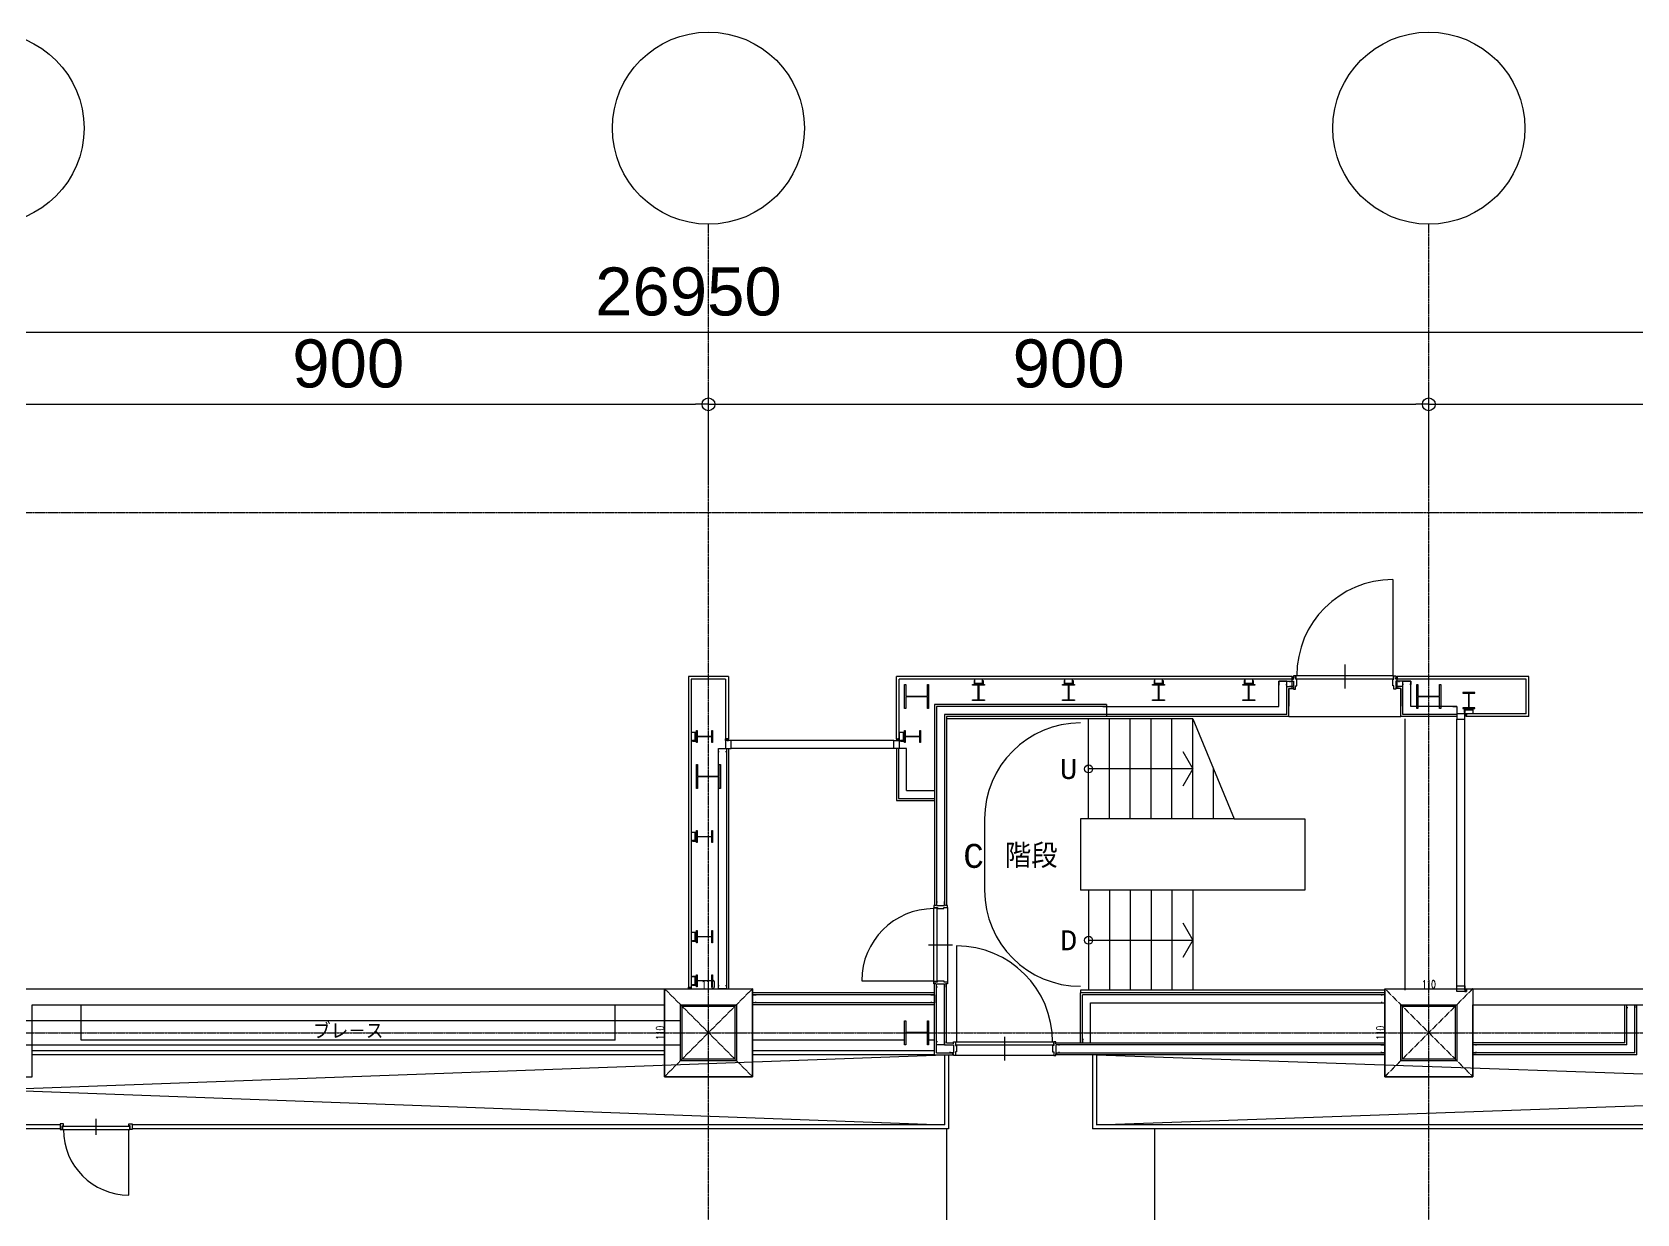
# Model space of a CAD drawing. Header units: millimetres. Extents: x -21841 to 195597, y -1659 to 112111.
# Drawn here: x 12715 to 14720, y 18524 to 20000 of the extents above; entities that cross this region are included whole.
import ezdxf
from ezdxf.enums import TextEntityAlignment as Align

# ---------------------------------------------------------------- set-up
doc = ezdxf.new("R2010")
doc.units = ezdxf.units.MM
doc.linetypes.add('X-N-FAB-L10$0$COL-CEN-LIN', pattern=[3.25, 2.5, -0.25, 0.25, -0.25])
doc.linetypes.add('X-N-FAB-L10$0$HIDDEN', pattern=[0.375, 0.25, -0.125])
for name, color, linetype in [('0-FMCS', 6, 'Continuous'), ('0-XREF', 7, 'Continuous'), ('X-N-FAB-L10$0$0-MC', 8, 'Continuous'), ('X-N-FAB-L10$0$0-NC', 8, 'Continuous'), ('X-N-FAB-L10$0$0-ND', 8, 'Continuous'), ('X-N-FAB-L10$0$08', 8, 'Continuous'), ('X-N-FAB-L10$0$CCL', 8, 'X-N-FAB-L10$0$COL-CEN-LIN'), ('X-N-FAB-L10$0$COL', 8, 'Continuous'), ('X-N-FAB-L10$0$COL-S', 8, 'Continuous'), ('X-N-FAB-L10$0$DIM', 8, 'Continuous')]:
    doc.layers.add(name, color=color, linetype=linetype)
doc.styles.add('X-N-FAB-L10$0$ATS', font='monotxt.shx', dxfattribs={"bigfont": 'BIGFONT.shx'})
doc.styles.add('X-N-FAB-L10$0$CHINA', font='simplex.shx', dxfattribs={"width": 0.75, "bigfont": 'chineset.shx'})
doc.styles.add('X-N-FAB-L10$0$COL-NUM', font='romanc')
doc.styles.add('X-N-FAB-L10$0$DIM', font='simplex.shx', dxfattribs={"width": 0.67, "bigfont": 'chineset.shx'})
doc.styles.add('X-N-FAB-L10$0$DimStyUse', font='romans.shx', dxfattribs={"width": 0.7})
doc.styles.add('X-N-FAB-L10$0$Gen-Text', font='arial.ttf', dxfattribs={"height": 2.5})
doc.dimstyles.new('X-N-FAB-L10$0$cirl', dxfattribs={"dimtxt": 200, "dimasz": 50, "dimexe": 50, "dimexo": 0, "dimgap": 20, "dimtad": 1, "dimdsep": 46, "dimtxsty": 'X-N-FAB-L10$0$DimStyUse', "dimblk": 'X-N-FAB-L10$0$_Origin', "dimcen": 10, "dimdle": 50, "dimclrt": 2, "dimazin": 0, "dimtfac": 1, "dimtix": 1, "dimtmove": 2, "dimatfit": 3, "dimfxl": 10, "dimtolj": 1, "dimarcsym": 0})
doc.dimstyles.new('X-N-FAB-L10$0$JJP_005_defpoint', dxfattribs={"dimtxt": 20, "dimasz": 0.5, "dimexe": 0.5, "dimexo": 0.5, "dimgap": 0.5, "dimtad": 1, "dimdsep": 46, "dimtxsty": 'X-N-FAB-L10$0$DIM', "dimblk": 'X-N-FAB-L10$0$_None', "dimcen": 10, "dimclrd": 256, "dimclre": 256, "dimclrt": 256, "dimadec": 0, "dimazin": 0, "dimtfac": 1, "dimtix": 1, "dimtmove": 2, "dimatfit": 3, "dimldrblk": 'X-N-FAB-L10$0$_None', "dimfxl": 0.5, "dimtolj": 1, "dimtzin": 0, "dimarcsym": 0})

# ---------------------------------------------------------------- blocks, each defined once
blk = doc.blocks.new('X-N-FAB-L10$0$_Origin')
at = {"color": 0, "linetype": 'ByBlock', "lineweight": -2}
blk.add_line((0, 0), (-1, 0), dxfattribs=at)
blk.add_circle((0, 0), 0.5, dxfattribs=at)
blk = doc.blocks.new('*D738')
at = {"layer": 'DEFPOINTS', "color": 0, "transparency": 16777216}
for p in [(27010, 19625), (60, 19535), (27010, 19535)]:
    blk.add_point(p, dxfattribs=at)
at = {"layer": 'X-N-FAB-L10$0$DIM', "color": 0, "lineweight": -2, "transparency": 16777216}
for p, q in [((60, 19535), (60, 19645)), ((27010, 19535), (27010, 19645)), ((76, 19625), (26994, 19625))]:
    blk.add_line(p, q, dxfattribs=at)
at = {"layer": 'X-N-FAB-L10$0$DIM', "color": 0, "lineweight": -2, "transparency": 16777216, "xscale": 16, "yscale": 16, "zscale": 16, "rotation": 180}
blk.add_blockref('X-N-FAB-L10$0$_Origin', (60, 19625), dxfattribs=at)
at = {"layer": 'X-N-FAB-L10$0$DIM', "color": 0, "lineweight": -2, "transparency": 16777216, "xscale": 16, "yscale": 16, "zscale": 16}
blk.add_blockref('X-N-FAB-L10$0$_Origin', (27010, 19625), dxfattribs=at)
at = {"layer": 'X-N-FAB-L10$0$DIM', "color": 2, "transparency": 16777216, "insert": (13535, 19675.6), "char_height": 2.5, "attachment_point": 5, "style": 'X-N-FAB-L10$0$Gen-Text'}
blk.add_mtext('\\A1;{\\H24x;26950}', dxfattribs=at)
blk = doc.blocks.new('*D1161')
at = {"layer": 'DEFPOINTS', "lineweight": -2, "transparency": 16777216}
blk.add_line((13505, 18805), (13615, 18805), dxfattribs=at)
at = {"layer": 'DEFPOINTS', "color": 0, "transparency": 16777216}
for p in [(13505, 18805), (13615, 18805), (13615, 18805)]:
    blk.add_point(p, dxfattribs=at)
at = {"layer": 'DEFPOINTS', "transparency": 16777216, "insert": (13560, 18810.5), "char_height": 10, "attachment_point": 5, "style": 'X-N-FAB-L10$0$DIM'}
blk.add_mtext('\\A1;110', dxfattribs=at)
blk = doc.blocks.new('X-N-FAB-L10$0$_None')
blk = doc.blocks.new('*D1162')
at = {"layer": 'DEFPOINTS', "lineweight": -2, "transparency": 16777216}
blk.add_line((13505, 18805), (13505, 18695), dxfattribs=at)
at = {"layer": 'DEFPOINTS', "color": 0, "transparency": 16777216}
for p in [(13505, 18805), (13505, 18695), (13505, 18695)]:
    blk.add_point(p, dxfattribs=at)
at = {"layer": 'DEFPOINTS', "transparency": 16777216, "insert": (13499.5, 18750), "char_height": 10, "attachment_point": 5, "rotation": 90, "style": 'X-N-FAB-L10$0$DIM'}
blk.add_mtext('\\A1;110', dxfattribs=at)
blk = doc.blocks.new('*D1163')
at = {"layer": 'DEFPOINTS', "lineweight": -2, "transparency": 16777216}
blk.add_line((14405, 18805), (14515, 18805), dxfattribs=at)
at = {"layer": 'DEFPOINTS', "color": 0, "transparency": 16777216}
for p in [(14405, 18805), (14515, 18805), (14515, 18805)]:
    blk.add_point(p, dxfattribs=at)
at = {"layer": 'DEFPOINTS', "transparency": 16777216, "insert": (14460, 18810.5), "char_height": 10, "attachment_point": 5, "style": 'X-N-FAB-L10$0$DIM'}
blk.add_mtext('\\A1;110', dxfattribs=at)
blk = doc.blocks.new('*D1164')
at = {"layer": 'DEFPOINTS', "lineweight": -2, "transparency": 16777216}
blk.add_line((14405, 18805), (14405, 18695), dxfattribs=at)
at = {"layer": 'DEFPOINTS', "color": 0, "transparency": 16777216}
for p in [(14405, 18805), (14405, 18695), (14405, 18695)]:
    blk.add_point(p, dxfattribs=at)
at = {"layer": 'DEFPOINTS', "transparency": 16777216, "insert": (14399.5, 18750), "char_height": 10, "attachment_point": 5, "rotation": 90, "style": 'X-N-FAB-L10$0$DIM'}
blk.add_mtext('\\A1;110', dxfattribs=at)
blk = doc.blocks.new('X-N-FAB-L10')
at = {"layer": 'DEFPOINTS', "color": 8, "linetype": 'X-N-FAB-L10$0$HIDDEN', "ltscale": 0.1}
for p, q in [((13615, 18805), (13505, 18695)), ((13505, 18805), (13615, 18695)), ((13615, 18805), (13505, 18695)), ((13505, 18805), (13615, 18695)), ((14515, 18805), (14405, 18695)), ((14405, 18805), (14515, 18695)), ((14515, 18805), (14405, 18695)), ((14405, 18805), (14515, 18695))]:
    blk.add_line(p, q, dxfattribs=at)
at = {"layer": 'DEFPOINTS', "color": 8}
for p, q in [((13505, 18805), (13615, 18805)), ((13505, 18805), (13505, 18695)), ((14405, 18805), (14515, 18805)), ((14405, 18805), (14405, 18695))]:
    blk.add_line(p, q, dxfattribs=at)
at = {"layer": 'X-N-FAB-L10$0$0-MC', "color": 8}
for centre in [(12660, 19880), (13560, 19880), (14460, 19880)]:
    blk.add_circle(centre, 120, dxfattribs=at)
at = {"layer": 'X-N-FAB-L10$0$08', "color": 8}
for p, q in [((14415, 19316), (14415, 19196)), ((14355, 19210), (14355, 19180)), ((13535, 19195), (13535, 18805)), ((13585, 19195), (13535, 19195)), ((13538.5, 19191.5), (13538.5, 18805)), ((13581.5, 19191.5), (13538.5, 19191.5)), ((13581.5, 19191.5), (13581.5, 19117)), ((13585, 19195), (13585, 19117)), ((14289.5, 19195), (13795, 19195)), ((13795, 19117), (13795, 19195)), ((14289.5, 19191.5), (13798.5, 19191.5)), ((13798.5, 19117), (13798.5, 19191.5)), ((13891.9, 19190), (13891.9, 19185)), ((13892.5, 19190), (13891.9, 19190)), ((13902.5, 19191.5), (13892.5, 19191.5)), ((13892.5, 19191.5), (13892.5, 19186.5)), ((13892.5, 19185.6), (13892.5, 19190)), ((13902.5, 19186.5), (13902.5, 19191.5)), ((13902.5, 19185.6), (13902.5, 19190)), ((13902.5, 19190), (13903.1, 19190)), ((13903.1, 19190), (13903.1, 19185)), ((14004.4, 19190), (14004.4, 19185)), ((14005, 19190), (14004.4, 19190)), ((14015, 19191.5), (14005, 19191.5)), ((14005, 19191.5), (14005, 19186.5)), ((14005, 19185.6), (14005, 19190)), ((14015, 19186.5), (14015, 19191.5)), ((14015, 19185.6), (14015, 19190)), ((14015, 19190), (14015.6, 19190)), ((14015.6, 19190), (14015.6, 19185)), ((14116.9, 19190), (14116.9, 19185)), ((14117.5, 19190), (14116.9, 19190)), ((14127.5, 19191.5), (14117.5, 19191.5)), ((14117.5, 19191.5), (14117.5, 19186.5)), ((14117.5, 19185.6), (14117.5, 19190)), ((14127.5, 19186.5), (14127.5, 19191.5)), ((14127.5, 19185.6), (14127.5, 19190)), ((14127.5, 19190), (14128.1, 19190)), ((14128.1, 19190), (14128.1, 19185)), ((14229.4, 19190), (14229.4, 19185)), ((14230, 19190), (14229.4, 19190)), ((14240, 19191.5), (14230, 19191.5)), ((14230, 19191.5), (14230, 19186.5)), ((14230, 19185.6), (14230, 19190)), ((14240, 19186.5), (14240, 19191.5)), ((14240, 19185.6), (14240, 19190)), ((14240, 19190), (14240.6, 19190)), ((14240.6, 19190), (14240.6, 19185)), ((14272.5, 19157.5), (14272.5, 19189)), ((14272.5, 19189), (14291, 19189)), ((14282.5, 19189), (14272.5, 19189)), ((14272.5, 19189), (14272.5, 19185)), ((14282.5, 19147.5), (14282.5, 19189)), ((14282.5, 19185), (14282.5, 19189)), ((14287, 19188), (14287, 19189)), ((14287, 19189), (14291, 19189)), ((14289.5, 19180), (14289.5, 19195)), ((14289.5, 19195), (14289.5, 19191.5)), ((14289.5, 19193.5), (14289.5, 19195)), ((14291, 19193.5), (14289.5, 19191.5)), ((14291, 19193.5), (14289.5, 19193.5)), ((14289.5, 19193.5), (14289.5, 19191.5)), ((14291, 19193.5), (14289.5, 19193.5)), ((14289.5, 19191.5), (14291, 19191.5)), ((14293.5, 19196), (14291, 19196)), ((14291, 19196), (14291, 19193.5)), ((14291, 19195), (14291, 19193.5)), ((14291, 19191.5), (14291, 19193.5)), ((14291, 19189), (14291, 19182.5)), ((14293.5, 19191.5), (14293.5, 19196)), ((14295, 19191.5), (14293.5, 19191.5)), ((14416, 19196), (14294, 19196)), ((14294, 19196), (14294, 19192)), ((14294, 19192), (14416, 19192)), ((14295, 19183.5), (14295, 19191.5)), ((14415, 19183.5), (14415, 19191.5)), ((14415, 19191.5), (14416.5, 19191.5)), ((14416, 19192), (14416, 19196)), ((14416.5, 19191.5), (14416.5, 19196)), ((14416.5, 19196), (14419, 19196)), ((14419, 19196), (14419, 19193.5)), ((14419, 19195), (14419, 19193.5)), ((14419, 19193.5), (14420.5, 19193.5)), ((14419, 19193.5), (14420.5, 19191.5)), ((14419, 19191.5), (14419, 19193.5)), ((14419, 19193.5), (14420.5, 19193.5)), ((14420.5, 19191.5), (14419, 19191.5)), ((14437.5, 19189), (14419, 19189)), ((14423, 19189), (14419, 19189)), ((14419, 19189), (14419, 19182.5)), ((14585, 19195), (14420.5, 19195)), ((14420.5, 19180), (14420.5, 19195)), ((14420.5, 19195), (14420.5, 19191.5)), ((14420.5, 19193.5), (14420.5, 19195)), ((14420.5, 19193.5), (14420.5, 19191.5)), ((14581.5, 19191.5), (14420.5, 19191.5)), ((14423, 19188), (14423, 19189)), ((14427.5, 19147.5), (14427.5, 19189)), ((14427.5, 19185), (14427.5, 19189)), ((14427.5, 19189), (14437.5, 19189)), ((14437.5, 19157.5), (14437.5, 19189)), ((14437.5, 19189), (14437.5, 19185)), ((14581.5, 19148.5), (14581.5, 19191.5)), ((14585, 19145), (14585, 19195)), ((13805, 19155), (13805, 19185)), ((13805, 19185), (13806.5, 19185)), ((13806.5, 19185), (13806.5, 19170.5)), ((13806.5, 19170.5), (13833.5, 19170.5)), ((13833.5, 19169.5), (13806.5, 19169.5)), ((13806.5, 19169.5), (13806.5, 19155)), ((13833.5, 19170.5), (13833.5, 19185)), ((13833.5, 19185), (13835, 19185)), ((13833.5, 19155), (13833.5, 19169.5)), ((13835, 19185), (13835, 19155)), ((13890, 19185), (13905, 19185)), ((13890, 19184.1), (13890, 19185)), ((13897.2, 19184.1), (13890, 19184.1)), ((13891.9, 19185), (13896.9, 19185)), ((13892.5, 19186.5), (13902.5, 19186.5)), ((13896.9, 19185.6), (13892.5, 19185.6)), ((13896.9, 19185), (13896.9, 19185.6)), ((13897.2, 19165.9), (13897.2, 19184.1)), ((13905, 19184.1), (13897.8, 19184.1)), ((13897.8, 19184.1), (13897.8, 19165.9)), ((13898.1, 19185), (13898.1, 19185.6)), ((13898.1, 19185.6), (13902.5, 19185.6)), ((13903.1, 19185), (13898.1, 19185)), ((13905, 19185), (13905, 19184.1)), ((14002.5, 19185), (14017.5, 19185)), ((14002.5, 19184.1), (14002.5, 19185)), ((14009.7, 19184.1), (14002.5, 19184.1)), ((14004.4, 19185), (14009.4, 19185)), ((14005, 19186.5), (14015, 19186.5)), ((14009.4, 19185.6), (14005, 19185.6)), ((14009.4, 19185), (14009.4, 19185.6)), ((14009.7, 19165.9), (14009.7, 19184.1)), ((14017.5, 19184.1), (14010.3, 19184.1)), ((14010.3, 19184.1), (14010.3, 19165.9)), ((14010.6, 19185), (14010.6, 19185.6)), ((14010.6, 19185.6), (14015, 19185.6)), ((14015.6, 19185), (14010.6, 19185)), ((14017.5, 19185), (14017.5, 19184.1)), ((14115, 19185), (14130, 19185)), ((14115, 19184.1), (14115, 19185)), ((14122.2, 19184.1), (14115, 19184.1)), ((14116.9, 19185), (14121.9, 19185)), ((14117.5, 19186.5), (14127.5, 19186.5)), ((14121.9, 19185.6), (14117.5, 19185.6)), ((14121.9, 19185), (14121.9, 19185.6)), ((14122.2, 19165.9), (14122.2, 19184.1)), ((14130, 19184.1), (14122.8, 19184.1)), ((14122.8, 19184.1), (14122.8, 19165.9)), ((14123.1, 19185), (14123.1, 19185.6)), ((14123.1, 19185.6), (14127.5, 19185.6)), ((14128.1, 19185), (14123.1, 19185)), ((14130, 19185), (14130, 19184.1)), ((14227.5, 19185), (14242.5, 19185)), ((14227.5, 19184.1), (14227.5, 19185)), ((14234.7, 19184.1), (14227.5, 19184.1)), ((14229.4, 19185), (14234.4, 19185)), ((14230, 19186.5), (14240, 19186.5)), ((14234.4, 19185.6), (14230, 19185.6)), ((14234.4, 19185), (14234.4, 19185.6)), ((14234.7, 19165.9), (14234.7, 19184.1)), ((14242.5, 19184.1), (14235.3, 19184.1)), ((14235.3, 19184.1), (14235.3, 19165.9)), ((14235.6, 19185), (14235.6, 19185.6)), ((14235.6, 19185.6), (14240, 19185.6)), ((14240.6, 19185), (14235.6, 19185)), ((14242.5, 19185), (14242.5, 19184.1)), ((14272.5, 19185), (14273.5, 19185)), ((14281.5, 19185), (14282.5, 19185)), ((14282.5, 19182.5), (14291, 19182.5)), ((14285, 19145), (14285, 19180)), ((14285, 19180), (14289.5, 19180)), ((14285, 19180), (14291, 19180)), ((14285, 19180), (14285, 19158)), ((14287, 19182.5), (14287, 19183.5)), ((14291, 19182.5), (14287, 19182.5)), ((14291, 19181.5), (14291, 19179)), ((14291, 19179), (14293.5, 19179)), ((14293.5, 19179), (14293.5, 19183.5)), ((14293.5, 19183.5), (14295, 19183.5)), ((14416.5, 19183.5), (14415, 19183.5)), ((14416.5, 19179), (14416.5, 19183.5)), ((14419, 19179), (14416.5, 19179)), ((14427.5, 19182.5), (14419, 19182.5)), ((14419, 19182.5), (14423, 19182.5)), ((14419, 19181.5), (14419, 19179)), ((14425, 19180), (14419, 19180)), ((14425, 19180), (14420.5, 19180)), ((14423, 19182.5), (14423, 19183.5)), ((14425, 19180), (14425, 19158)), ((14425, 19145), (14425, 19180)), ((14428.5, 19185), (14427.5, 19185)), ((14437.5, 19185), (14436.5, 19185)), ((14445, 19155), (14445, 19185)), ((14445, 19185), (14446.5, 19185)), ((14446.5, 19185), (14446.5, 19170.5)), ((14446.5, 19170.5), (14473.5, 19170.5)), ((14473.5, 19169.5), (14446.5, 19169.5)), ((14446.5, 19169.5), (14446.5, 19155)), ((14473.5, 19170.5), (14473.5, 19185)), ((14473.5, 19185), (14475, 19185)), ((14473.5, 19155), (14473.5, 19169.5)), ((14475, 19185), (14475, 19155)), ((14517.5, 19175), (14502.5, 19175)), ((14502.5, 19175), (14502.5, 19174.1)), ((14502.5, 19174.1), (14509.7, 19174.1)), ((14509.7, 19174.1), (14509.7, 19155.9)), ((14510.3, 19155.9), (14510.3, 19174.1)), ((14510.3, 19174.1), (14517.5, 19174.1)), ((14517.5, 19174.1), (14517.5, 19175)), ((13806.5, 19155), (13805, 19155)), ((13835, 19155), (13833.5, 19155)), ((13842.5, 19160), (13842.5, 18909)), ((14057.5, 19160), (13842.5, 19160)), ((13845, 19157.5), (13845, 18909)), ((14057.5, 19157.5), (13845, 19157.5)), ((13890, 19165), (13890, 19165.9)), ((13890, 19165.9), (13897.2, 19165.9)), ((13905, 19165), (13890, 19165)), ((13897.8, 19165.9), (13905, 19165.9)), ((13905, 19165.9), (13905, 19165)), ((14002.5, 19165), (14002.5, 19165.9)), ((14002.5, 19165.9), (14009.7, 19165.9)), ((14017.5, 19165), (14002.5, 19165)), ((14010.3, 19165.9), (14017.5, 19165.9)), ((14017.5, 19165.9), (14017.5, 19165)), ((14053.5, 19156.5), (14053.5, 19157.5)), ((14053.5, 19157.5), (14057.5, 19157.5)), ((14053.5, 19147.5), (14053.5, 19148.5)), ((14057.5, 19160), (14057.5, 19145)), ((14057.5, 19157.5), (14272.5, 19157.5)), ((14057.5, 19157.5), (14057.5, 19147.5)), ((14115, 19165), (14115, 19165.9)), ((14115, 19165.9), (14122.2, 19165.9)), ((14130, 19165), (14115, 19165)), ((14122.8, 19165.9), (14130, 19165.9)), ((14130, 19165.9), (14130, 19165)), ((14227.5, 19165), (14227.5, 19165.9)), ((14227.5, 19165.9), (14234.7, 19165.9)), ((14242.5, 19165), (14227.5, 19165)), ((14235.3, 19165.9), (14242.5, 19165.9)), ((14242.5, 19165.9), (14242.5, 19165)), ((14495, 19157.5), (14437.5, 19157.5)), ((14446.5, 19155), (14445, 19155)), ((14475, 19155), (14473.5, 19155)), ((14491, 19156.5), (14491, 19157.5)), ((14491, 19157.5), (14495, 19157.5)), ((14491, 19147.5), (14491, 19148.5)), ((14495, 19157.5), (14495, 19147.5)), ((14505, 19148.5), (14495, 19148.5)), ((14495, 19148.5), (14495, 19141.5)), ((14509.7, 19155.9), (14502.5, 19155.9)), ((14502.5, 19155.9), (14502.5, 19155)), ((14502.5, 19155), (14517.5, 19155)), ((14504.4, 19150), (14504.4, 19155)), ((14504.4, 19155), (14509.4, 19155)), ((14505, 19150), (14504.4, 19150)), ((14509.4, 19154.4), (14505, 19154.4)), ((14505, 19154.4), (14505, 19150)), ((14505, 19153.5), (14515, 19153.5)), ((14505, 19148.5), (14505, 19153.5)), ((14505, 19145), (14505, 19148.5)), ((14515, 19148.5), (14505, 19148.5)), ((14507, 19146.5), (14505, 19148.5)), ((14505, 19148.5), (14507, 19148.5)), ((14505, 19146.5), (14505, 19148.5)), ((14505, 19141.5), (14505, 19148.5)), ((14507, 19145), (14507, 19148.5)), ((14581.5, 19148.5), (14507, 19148.5)), ((14507, 19148.5), (14507, 19146.5)), ((14509.4, 19155), (14509.4, 19154.4)), ((14517.5, 19155.9), (14510.3, 19155.9)), ((14515.6, 19155), (14510.6, 19155)), ((14510.6, 19155), (14510.6, 19154.4)), ((14510.6, 19154.4), (14515, 19154.4)), ((14515, 19154.4), (14515, 19150)), ((14515, 19153.5), (14515, 19148.5)), ((14515, 19150), (14515.6, 19150)), ((14515.6, 19150), (14515.6, 19155)), ((14517.5, 19155), (14517.5, 19155.9)), ((13855, 19147.5), (13855, 18909)), ((14282.5, 19147.5), (13855, 19147.5)), ((13857.5, 19145), (13857.5, 18909)), ((14285, 19145), (13857.5, 19145)), ((14165, 19142), (13857.5, 19142)), ((14035, 19017), (14035, 19142)), ((14057.5, 19147.5), (14053.5, 19147.5)), ((14061, 19017), (14061, 19142)), ((14087, 19017), (14087, 19142)), ((14113, 19017), (14113, 19142)), ((14139, 19017), (14139, 19142)), ((14165, 19142), (14217, 19017)), ((14165, 19017), (14165, 19142)), ((14285, 19145), (14425, 19145)), ((14495, 19145), (14425, 19145)), ((14495, 19147.5), (14427.5, 19147.5)), ((14430, 19142), (14430, 18803)), ((14495, 19147.5), (14491, 19147.5)), ((14495, 18803.5), (14495, 19141.5)), ((14495, 19141.5), (14505, 19141.5)), ((14507, 19146.5), (14505, 19146.5)), ((14507, 19146.5), (14505, 19146.5)), ((14505, 19146.5), (14505, 19145)), ((14505, 18803.5), (14505, 19141.5)), ((14507, 19145), (14507, 19146.5)), ((14585, 19145), (14507, 19145)), ((13543.5, 19125), (13538.5, 19125)), ((13538.5, 19125), (13538.5, 19115)), ((13538.5, 19115), (13543.5, 19115)), ((13540, 19125.6), (13545, 19125.6)), ((13540, 19125), (13540, 19125.6)), ((13544.4, 19125), (13540, 19125)), ((13544.4, 19115), (13540, 19115)), ((13540, 19115), (13540, 19114.4)), ((13540, 19114.4), (13545, 19114.4)), ((13543.5, 19115), (13543.5, 19125)), ((13544.4, 19120.6), (13544.4, 19125)), ((13545, 19120.6), (13544.4, 19120.6)), ((13545, 19119.4), (13544.4, 19119.4)), ((13544.4, 19119.4), (13544.4, 19115)), ((13545, 19112.5), (13545, 19127.5)), ((13545, 19127.5), (13545.9, 19127.5)), ((13545, 19125.6), (13545, 19120.6)), ((13545, 19114.4), (13545, 19119.4)), ((13545.9, 19112.5), (13545, 19112.5)), ((13545.9, 19127.5), (13545.9, 19120.3)), ((13545.9, 19120.3), (13564.1, 19120.3)), ((13564.1, 19119.7), (13545.9, 19119.7)), ((13545.9, 19119.7), (13545.9, 19112.5)), ((13564.1, 19120.3), (13564.1, 19127.5)), ((13564.1, 19127.5), (13565, 19127.5)), ((13564.1, 19112.5), (13564.1, 19119.7)), ((13565, 19112.5), (13564.1, 19112.5)), ((13565, 19127.5), (13565, 19112.5)), ((13585, 19117), (13581.5, 19117)), ((13583.5, 19117), (13581.5, 19115)), ((13581.5, 19115), (13581.5, 19117)), ((13581.5, 19117), (13583.5, 19117)), ((13585, 19115), (13581.5, 19115)), ((13588.5, 19115), (13581.5, 19115)), ((13581.5, 19115), (13581.5, 19105)), ((13583.5, 19115), (13581.5, 19115)), ((13585, 19117), (13583.5, 19117)), ((13583.5, 19117), (13583.5, 19115)), ((13583.5, 19117), (13583.5, 19115)), ((13583.5, 19115), (13585, 19115)), ((13791.5, 19115), (13588.5, 19115)), ((13588.5, 19105), (13588.5, 19115)), ((13791.5, 19105), (13791.5, 19115)), ((13791.5, 19115), (13798.5, 19115)), ((13795, 19117), (13798.5, 19117)), ((13795, 19117), (13796.5, 19117)), ((13795, 19115), (13798.5, 19115)), ((13796.5, 19115), (13795, 19115)), ((13796.5, 19117), (13798.5, 19115)), ((13798.5, 19117), (13796.5, 19117)), ((13796.5, 19117), (13796.5, 19115)), ((13796.5, 19117), (13796.5, 19115)), ((13796.5, 19115), (13798.5, 19115)), ((13803.5, 19125), (13798.5, 19125)), ((13798.5, 19125), (13798.5, 19115)), ((13798.5, 19115), (13798.5, 19117)), ((13798.5, 19115), (13803.5, 19115)), ((13798.5, 19115), (13798.5, 19105)), ((13800, 19125.6), (13805, 19125.6)), ((13800, 19125), (13800, 19125.6)), ((13804.4, 19125), (13800, 19125)), ((13804.4, 19115), (13800, 19115)), ((13800, 19115), (13800, 19114.4)), ((13800, 19114.4), (13805, 19114.4)), ((13803.5, 19115), (13803.5, 19125)), ((13804.4, 19120.6), (13804.4, 19125)), ((13805, 19120.6), (13804.4, 19120.6)), ((13805, 19119.4), (13804.4, 19119.4)), ((13804.4, 19119.4), (13804.4, 19115)), ((13805, 19112.5), (13805, 19127.5)), ((13805, 19127.5), (13805.9, 19127.5)), ((13805, 19125.6), (13805, 19120.6)), ((13805, 19114.4), (13805, 19119.4)), ((13805.9, 19112.5), (13805, 19112.5)), ((13805.9, 19127.5), (13805.9, 19120.3)), ((13805.9, 19120.3), (13824.1, 19120.3)), ((13824.1, 19119.7), (13805.9, 19119.7)), ((13805.9, 19119.7), (13805.9, 19112.5)), ((13824.1, 19120.3), (13824.1, 19127.5)), ((13824.1, 19127.5), (13825, 19127.5)), ((13824.1, 19112.5), (13824.1, 19119.7)), ((13825, 19112.5), (13824.1, 19112.5)), ((13825, 19127.5), (13825, 19112.5)), ((13572.5, 18805), (13572.5, 19105)), ((13572.5, 19101), (13572.5, 19105)), ((13572.5, 19105), (13582.5, 19105)), ((13573.5, 19101), (13572.5, 19101)), ((13581.5, 19105), (13588.5, 19105)), ((13582.5, 19101), (13581.5, 19101)), ((13582.5, 19105), (13582.5, 18805)), ((13582.5, 19105), (13582.5, 19101)), ((13585, 19105), (13585, 18805)), ((13791.5, 19105), (13588.5, 19105)), ((13798.5, 19105), (13791.5, 19105)), ((13795, 19105), (13795, 19040)), ((13797.5, 19105), (13797.5, 19042.5)), ((13807.5, 19105), (13797.5, 19105)), ((13797.5, 19105), (13797.5, 19101)), ((13797.5, 19101), (13798.5, 19101)), ((13806.5, 19101), (13807.5, 19101)), ((13807.5, 19052.5), (13807.5, 19105)), ((13807.5, 19101), (13807.5, 19105)), ((14152.5, 19101.151), (14165, 19079.5)), ((13545, 19055), (13545, 19085)), ((13545, 19085), (13546.5, 19085)), ((13546.5, 19085), (13546.5, 19070.5)), ((13546.5, 19070.5), (13573.5, 19070.5)), ((13573.5, 19069.5), (13546.5, 19069.5)), ((13546.5, 19069.5), (13546.5, 19055)), ((13573.5, 19070.5), (13573.5, 19085)), ((13573.5, 19085), (13575, 19085)), ((13573.5, 19055), (13573.5, 19069.5)), ((13575, 19085), (13575, 19055)), ((14165, 19079.5), (14035, 19079.5)), ((14165, 19079.5), (14152.5, 19057.849)), ((14191, 19017), (14191, 19079.5)), ((13546.5, 19055), (13545, 19055)), ((13575, 19055), (13573.5, 19055)), ((13807.5, 19052.5), (13842.5, 19052.5)), ((13795, 19040), (13842.5, 19040)), ((13797.5, 19042.5), (13842.5, 19042.5)), ((13905, 19017), (13905, 18928)), ((14025, 19017), (14025, 18928)), ((14217, 19017), (14025, 19017)), ((14217, 19017), (14305, 19017)), ((14305, 19017), (14305, 18928)), ((13543.5, 19000), (13538.5, 19000)), ((13538.5, 19000), (13538.5, 18990)), ((13538.5, 18990), (13543.5, 18990)), ((13540, 19000.6), (13545, 19000.6)), ((13540, 19000), (13540, 19000.6)), ((13544.4, 19000), (13540, 19000)), ((13544.4, 18990), (13540, 18990)), ((13540, 18990), (13540, 18989.4)), ((13540, 18989.4), (13545, 18989.4)), ((13543.5, 18990), (13543.5, 19000)), ((13544.4, 18995.6), (13544.4, 19000)), ((13545, 18995.6), (13544.4, 18995.6)), ((13545, 18994.4), (13544.4, 18994.4)), ((13544.4, 18994.4), (13544.4, 18990)), ((13545, 18987.5), (13545, 19002.5)), ((13545, 19002.5), (13545.9, 19002.5)), ((13545, 19000.6), (13545, 18995.6)), ((13545, 18989.4), (13545, 18994.4)), ((13545.9, 18987.5), (13545, 18987.5)), ((13545.9, 19002.5), (13545.9, 18995.3)), ((13545.9, 18995.3), (13564.1, 18995.3)), ((13564.1, 18994.7), (13545.9, 18994.7)), ((13545.9, 18994.7), (13545.9, 18987.5)), ((13564.1, 18995.3), (13564.1, 19002.5)), ((13564.1, 19002.5), (13565, 19002.5)), ((13564.1, 18987.5), (13564.1, 18994.7)), ((13565, 18987.5), (13564.1, 18987.5)), ((13565, 19002.5), (13565, 18987.5)), ((14175, 18928), (14025, 18928)), ((14035, 18928), (14035, 18803)), ((14061, 18928), (14061, 18803)), ((14087, 18928), (14087, 18803)), ((14113, 18928), (14113, 18803)), ((14139, 18928), (14139, 18803)), ((14165, 18928), (14165, 18803)), ((14305, 18928), (14175, 18928)), ((13844, 18909), (13841.5, 18909)), ((13841.5, 18909), (13841.5, 18906.5)), ((13846, 18913), (13845, 18913)), ((13845, 18913), (13845, 18909)), ((13845, 18909), (13855, 18909)), ((13855, 18913), (13854, 18913)), ((13855, 18909), (13855, 18913)), ((13858.5, 18909), (13856, 18909)), ((13858.5, 18906.5), (13858.5, 18909)), ((13841.5, 18906.5), (13846, 18906.5)), ((13841.5, 18814), (13841.5, 18906)), ((13841.5, 18906), (13845.5, 18906)), ((13845.5, 18906), (13845.5, 18814)), ((13846, 18906.5), (13846, 18905)), ((13846, 18905), (13854, 18905)), ((13854, 18905), (13854, 18906.5)), ((13854, 18906.5), (13858.5, 18906.5)), ((13858.5, 18906.5), (13858.5, 18813.5)), ((14152.5, 18887.151), (14165, 18865.5)), ((13543.5, 18875), (13538.5, 18875)), ((13538.5, 18875), (13538.5, 18865)), ((13540, 18875.6), (13545, 18875.6)), ((13540, 18875), (13540, 18875.6)), ((13544.4, 18875), (13540, 18875)), ((13543.5, 18865), (13543.5, 18875)), ((13544.4, 18870.6), (13544.4, 18875)), ((13545, 18870.6), (13544.4, 18870.6)), ((13545, 18869.4), (13544.4, 18869.4)), ((13544.4, 18869.4), (13544.4, 18865)), ((13545, 18862.5), (13545, 18877.5)), ((13545, 18877.5), (13545.9, 18877.5)), ((13545, 18875.6), (13545, 18870.6)), ((13545, 18864.4), (13545, 18869.4)), ((13545.9, 18877.5), (13545.9, 18870.3)), ((13545.9, 18870.3), (13564.1, 18870.3)), ((13564.1, 18869.7), (13545.9, 18869.7)), ((13545.9, 18869.7), (13545.9, 18862.5)), ((13564.1, 18870.3), (13564.1, 18877.5)), ((13564.1, 18877.5), (13565, 18877.5)), ((13564.1, 18862.5), (13564.1, 18869.7)), ((13565, 18877.5), (13565, 18862.5)), ((13538.5, 18865), (13543.5, 18865)), ((13544.4, 18865), (13540, 18865)), ((13540, 18865), (13540, 18864.4)), ((13540, 18864.4), (13545, 18864.4)), ((13545.9, 18862.5), (13545, 18862.5)), ((13565, 18862.5), (13564.1, 18862.5)), ((13835, 18860), (13865, 18860)), ((13870, 18858.5), (13870, 18738.5)), ((14035, 18865.5), (14165, 18865.5)), ((14165, 18865.5), (14152.5, 18843.849)), ((13535, 18805), (13535, 18807)), ((13535, 18807), (13538.5, 18807)), ((13543.5, 18820), (13538.5, 18820)), ((13538.5, 18820), (13538.5, 18810)), ((13538.5, 18810), (13543.5, 18810)), ((13538.5, 18807), (13538.5, 18805)), ((13540, 18820.6), (13545, 18820.6)), ((13540, 18820), (13540, 18820.6)), ((13544.4, 18820), (13540, 18820)), ((13544.4, 18810), (13540, 18810)), ((13540, 18810), (13540, 18809.4)), ((13540, 18809.4), (13545, 18809.4)), ((13543.5, 18810), (13543.5, 18820)), ((13544.4, 18815.6), (13544.4, 18820)), ((13545, 18815.6), (13544.4, 18815.6)), ((13545, 18814.4), (13544.4, 18814.4)), ((13544.4, 18814.4), (13544.4, 18810)), ((13545, 18807.5), (13545, 18822.5)), ((13545, 18822.5), (13545.9, 18822.5)), ((13545, 18820.6), (13545, 18815.6)), ((13545, 18809.4), (13545, 18814.4)), ((13545.9, 18807.5), (13545, 18807.5)), ((13545.9, 18822.5), (13545.9, 18815.3)), ((13545.9, 18815.3), (13564.1, 18815.3)), ((13564.1, 18814.7), (13545.9, 18814.7)), ((13545.9, 18814.7), (13545.9, 18807.5)), ((13564.1, 18815.3), (13564.1, 18822.5)), ((13564.1, 18822.5), (13565, 18822.5)), ((13564.1, 18807.5), (13564.1, 18814.7)), ((13565, 18807.5), (13564.1, 18807.5)), ((13565, 18822.5), (13565, 18807.5)), ((13572.5, 18805), (13572.5, 18809)), ((13572.5, 18809), (13573.5, 18809)), ((13581.5, 18809), (13582.5, 18809)), ((13582.5, 18809), (13582.5, 18805)), ((13751.5, 18815), (13841.5, 18815)), ((13845.5, 18814), (13841.5, 18814)), ((13841.5, 18811), (13841.5, 18813.5)), ((13841.5, 18813.5), (13846, 18813.5)), ((13844, 18811), (13841.5, 18811)), ((13842.5, 18722.5), (13842.5, 18811)), ((13845, 18725), (13845, 18811)), ((13845, 18807), (13845, 18811)), ((13845, 18811), (13855, 18811)), ((13846, 18807), (13845, 18807)), ((13846, 18813.5), (13846, 18815)), ((13846, 18815), (13854, 18815)), ((13854, 18815), (13854, 18813.5)), ((13854, 18813.5), (13858.5, 18813.5)), ((13855, 18807), (13854, 18807)), ((13855, 18735), (13855, 18811)), ((13855, 18811), (13855, 18807)), ((13858.5, 18811), (13856, 18811)), ((13857.5, 18737.5), (13857.5, 18811)), ((13858.5, 18813.5), (13858.5, 18811)), ((14495, 18808.5), (14505, 18808.5)), ((14495, 18801.5), (14495, 18808.5)), ((14505, 18808.5), (14505, 18801.5)), ((11440, 18805), (13615, 18805)), ((13538.5, 18805), (13535, 18805)), ((13582.5, 18805), (13572.5, 18805)), ((13615, 18695), (13615, 18805)), ((13842.5, 18800), (13615, 18800)), ((13842.5, 18797.5), (13615, 18797.5)), ((13615, 18787.5), (13615, 18797.5)), ((13615, 18797.5), (13619, 18797.5)), ((13842.5, 18787.5), (13615, 18787.5)), ((13619, 18787.5), (13615, 18787.5)), ((13619, 18797.5), (13619, 18796.5)), ((13619, 18788.5), (13619, 18787.5)), ((13838.5, 18796.5), (13838.5, 18797.5)), ((13838.5, 18797.5), (13842.5, 18797.5)), ((13838.5, 18787.5), (13838.5, 18788.5)), ((13842.5, 18787.5), (13838.5, 18787.5)), ((13842.5, 18797.5), (13842.5, 18787.5)), ((14405, 18803), (14025, 18803)), ((14025, 18803), (14025, 18800)), ((14405, 18800), (14025, 18800)), ((14025, 18737.5), (14025, 18800)), ((14405, 18797.5), (14027.5, 18797.5)), ((14027.5, 18737.5), (14027.5, 18797.5)), ((14037.5, 18787.5), (14405, 18787.5)), ((14037.5, 18737.5), (14037.5, 18787.5)), ((14405, 18797.5), (14401, 18797.5)), ((14401, 18797.5), (14401, 18796.5)), ((14401, 18788.5), (14401, 18787.5)), ((14401, 18787.5), (14405, 18787.5)), ((14405, 18805), (16580, 18805)), ((14405, 18805), (14405, 18695)), ((14405, 18787.5), (14405, 18797.5)), ((14505, 18801.5), (14495, 18801.5)), ((14505, 18805), (14505, 18801.5)), ((14505, 18803.5), (14505, 18805)), ((14507, 18803.5), (14505, 18803.5)), ((14507, 18803.5), (14505, 18801.5)), ((14507, 18803.5), (14505, 18803.5)), ((14505, 18803.5), (14505, 18801.5)), ((14505, 18801.5), (14507, 18801.5)), ((14507, 18805), (14507, 18801.5)), ((14507, 18805), (14507, 18803.5)), ((14507, 18801.5), (14507, 18803.5)), ((12715, 18785), (13505, 18785)), ((12715, 18695), (12715, 18785)), ((12776.5, 18740.5), (12776.5, 18785)), ((13443.5, 18740.5), (13443.5, 18785)), ((13505, 18785), (13505, 18695)), ((13525, 18715), (13525, 18785)), ((13525, 18785), (13595, 18785)), ((13527, 18717), (13527, 18783)), ((13527, 18783), (13593, 18783)), ((13593, 18783), (13593, 18717)), ((13595, 18785), (13595, 18715)), ((13842.5, 18785), (13615, 18785)), ((14425, 18715), (14425, 18785)), ((14425, 18785), (14495, 18785)), ((14427, 18717), (14427, 18783)), ((14427, 18783), (14493, 18783)), ((14493, 18783), (14493, 18717)), ((14495, 18785), (14495, 18715)), ((14515, 18785), (15305, 18785)), ((14515, 18695), (14515, 18785)), ((14705, 18737.5), (14705, 18785)), ((14707.5, 18735), (14707.5, 18785)), ((14707.5, 18781), (14707.5, 18785)), ((14707.5, 18785), (14717.5, 18785)), ((14708.5, 18781), (14707.5, 18781)), ((14717.5, 18781), (14716.5, 18781)), ((14717.5, 18725), (14717.5, 18785)), ((14717.5, 18785), (14717.5, 18781)), ((14720, 18722.5), (14720, 18785)), ((13525, 18765), (12695, 18765)), ((13525, 18735), (13525, 18765)), ((13805, 18735), (13805, 18765)), ((13805, 18765), (13806.5, 18765)), ((13806.5, 18765), (13806.5, 18750.5)), ((13806.5, 18750.5), (13833.5, 18750.5)), ((13833.5, 18749.5), (13806.5, 18749.5)), ((13806.5, 18749.5), (13806.5, 18735)), ((13833.5, 18750.5), (13833.5, 18765)), ((13833.5, 18765), (13835, 18765)), ((13833.5, 18735), (13833.5, 18749.5)), ((13835, 18765), (13835, 18735)), ((12695, 18735), (13525, 18735)), ((13505, 18727.5), (12715, 18727.5)), ((13443.5, 18740.5), (12776.5, 18740.5)), ((13805, 18740.5), (13615, 18740.5)), ((13842.5, 18727.5), (13615, 18727.5)), ((13806.5, 18735), (13805, 18735)), ((13835, 18735), (13833.5, 18735)), ((13842.5, 18740.5), (13835, 18740.5)), ((13845, 18735), (13845, 18739)), ((13845, 18739), (13846, 18739)), ((13855, 18735), (13845, 18735)), ((13854, 18739), (13855, 18739)), ((13855, 18739), (13855, 18735)), ((13855, 18735), (13866, 18735)), ((13857.5, 18737.5), (13866, 18737.5)), ((13862, 18734), (13862, 18735)), ((13862, 18735), (13866, 18735)), ((13866, 18736), (13866, 18738.5)), ((13866, 18738.5), (13868.5, 18738.5)), ((13866, 18735), (13866, 18725)), ((13868.5, 18738.5), (13868.5, 18734)), ((13868.5, 18734), (13870, 18734)), ((13869, 18738.5), (13991, 18738.5)), ((13869, 18734.5), (13869, 18738.5)), ((13991, 18734.5), (13869, 18734.5)), ((13870, 18734), (13870, 18726)), ((13930, 18745), (13930, 18715.4)), ((13991.5, 18734), (13990, 18734)), ((13990, 18734), (13990, 18726)), ((13991, 18738.5), (13991, 18734.5)), ((13994, 18738.5), (13991.5, 18738.5)), ((13991.5, 18738.5), (13991.5, 18734)), ((13994, 18736), (13994, 18738.5)), ((13994, 18737.5), (14405, 18737.5)), ((14405, 18735), (13994, 18735)), ((13998, 18735), (13994, 18735)), ((13994, 18735), (13994, 18725)), ((13998, 18734), (13998, 18735)), ((14028.5, 18741.5), (14027.5, 18741.5)), ((14027.5, 18741.5), (14027.5, 18737.5)), ((14027.5, 18737.5), (14037.5, 18737.5)), ((14037.5, 18741.5), (14036.5, 18741.5)), ((14037.5, 18737.5), (14037.5, 18741.5)), ((14401, 18734), (14401, 18735)), ((14401, 18735), (14405, 18735)), ((14405, 18735), (14405, 18725)), ((14705, 18737.5), (14515, 18737.5)), ((14707.5, 18735), (14515, 18735)), ((14519, 18735), (14515, 18735)), ((14515, 18735), (14515, 18725)), ((14519, 18734), (14519, 18735)), ((11475, 18635), (13855, 18722.5)), ((11475, 18722.5), (13855, 18635)), ((13505, 18722.5), (12715, 18722.5)), ((13595, 18715), (13525, 18715)), ((13593, 18717), (13527, 18717)), ((13842.5, 18722.5), (13615, 18722.5)), ((13842.5, 18722.5), (13865, 18722.5)), ((13845, 18725), (13866, 18725)), ((13855, 18722.5), (13855, 18635)), ((13860, 18722.5), (13860, 18630)), ((13862, 18725), (13862, 18726)), ((13866, 18725), (13862, 18725)), ((13866, 18723.75), (13865, 18723.75)), ((13865, 18723.75), (13865, 18722.5)), ((13866, 18721.5), (13866, 18724)), ((13866, 18722.5), (13866, 18723.75)), ((13868.5, 18721.5), (13866, 18721.5)), ((13870, 18726), (13868.5, 18726)), ((13868.5, 18726), (13868.5, 18721.5)), ((13991.5, 18721.5), (13868.5, 18721.5)), ((13990, 18726), (13991.5, 18726)), ((13991.5, 18726), (13991.5, 18721.5)), ((13991.5, 18721.5), (13994, 18721.5)), ((13994, 18725), (14405, 18725)), ((13994, 18725), (13998, 18725)), ((13994, 18721.5), (13994, 18724)), ((13994, 18722.5), (13994, 18723.75)), ((13994, 18723.75), (13995, 18723.75)), ((13995, 18723.75), (13995, 18722.5)), ((14405, 18722.5), (13995, 18722.5)), ((13998, 18725), (13998, 18726)), ((14040, 18722.5), (14040, 18630)), ((14045, 18635), (16545, 18722.5)), ((14045, 18722.5), (16545, 18635)), ((14045, 18722.5), (14045, 18635)), ((14401, 18725), (14401, 18726)), ((14405, 18725), (14401, 18725)), ((14495, 18715), (14425, 18715)), ((14493, 18717), (14427, 18717)), ((14717.5, 18725), (14515, 18725)), ((14515, 18725), (14519, 18725)), ((14720, 18722.5), (14515, 18722.5)), ((14519, 18725), (14519, 18726)), ((12605, 18695), (12715, 18695)), ((13505, 18695), (13615, 18695)), ((14405, 18695), (14515, 18695)), ((12750, 18635), (11475, 18635)), ((12750, 18630), (11475, 18630)), ((12754.1, 18636), (12750, 18636)), ((12750, 18636), (12750, 18629)), ((12750, 18629), (12752.5, 18629)), ((12752.5, 18629), (12752.5, 18633.5)), ((12752.5, 18633.5), (12754.1, 18633.5)), ((12837, 18633), (12753, 18633)), ((12753, 18633), (12753, 18629)), ((12753, 18629), (12837, 18629)), ((12754.1, 18633.5), (12754.1, 18636)), ((12795, 18622.5), (12795, 18642.5)), ((12835.9, 18633.5), (12835.9, 18636)), ((12835.9, 18636), (12840, 18636)), ((12837.5, 18633.5), (12835.9, 18633.5)), ((12835.9, 18547.2), (12835.9, 18629)), ((12837, 18629), (12837, 18633)), ((12837.5, 18629), (12837.5, 18633.5)), ((12840, 18629), (12837.5, 18629)), ((12840, 18636), (12840, 18629)), ((13855, 18635), (12840, 18635)), ((13860, 18630), (12840, 18630)), ((13857.5, 18630), (13857.5, 16895)), ((15180, 18630), (14040, 18630)), ((15180, 18635), (14045, 18635)), ((14117.5, 18630), (14117.5, 16895))]:
    blk.add_line(p, q, dxfattribs=at)
for centre in [(14035, 19079.5), (14035, 18865.5)]:
    blk.add_circle(centre, 5, dxfattribs=at)
for centre, radius, start, end in [((14415, 19196), 120, 90, 180), ((14290.25, 19195.702), 1.027, 223.098184, 316.901816), ((14419.75, 19195.702), 1.027, 223.098184, 316.901816), ((14025, 19017), 120, 90, 180), ((14506, 19143.449), 1.845, 57.185166, 122.814834), ((13586.551, 19116), 1.845, 147.185166, 212.814834), ((13793.449, 19116), 1.845, 327.185166, 32.814834), ((14025, 18928), 120, 180, 270), ((13841.5, 18815), 90, 90, 180), ((13870, 18738.5), 120, 0, 90), ((14506, 18806.551), 1.845, 237.185166, 302.814834), ((13865.5, 18722.374), 0.516, 14.088272, 165.911728), ((13994.5, 18722.374), 0.516, 14.088272, 165.911728), ((12835.9, 18629), 81.8, 180, 270)]:
    blk.add_arc(centre, radius, start, end, dxfattribs=at)
at = {"layer": 'X-N-FAB-L10$0$CCL', "color": 8}
for p, q in [((13560, 10600), (13560, 19760)), ((14460, 10600), (14460, 19760)), ((-720, 19400), (27370, 19400)), ((-720, 18750), (27370, 18750))]:
    blk.add_line(p, q, dxfattribs=at)
at = {"layer": 'X-N-FAB-L10$0$COL', "color": 8, "ltscale": 0.1}
for p, q in [((13505, 18805), (13615, 18805)), ((13505, 18695), (13505, 18805)), ((13615, 18805), (13615, 18695)), ((14405, 18805), (14515, 18805)), ((14405, 18695), (14405, 18805)), ((14515, 18805), (14515, 18695)), ((13615, 18695), (13505, 18695)), ((14515, 18695), (14405, 18695))]:
    blk.add_line(p, q, dxfattribs=at)
for points in [[(13505, 18805), (13615, 18805), (13615, 18695), (13505, 18695)], [(14405, 18805), (14515, 18805), (14515, 18695), (14405, 18695)]]:
    blk.add_lwpolyline(points, close=True, dxfattribs=at)
at = {"layer": 'X-N-FAB-L10$0$COL-S', "color": 8}
for p, q in [((13525, 18785), (13595, 18785)), ((13525, 18715), (13525, 18785)), ((13525, 18785), (13595, 18785)), ((13525, 18715), (13525, 18785)), ((13595, 18785), (13595, 18715)), ((13595, 18785), (13595, 18715)), ((14425, 18785), (14495, 18785)), ((14425, 18715), (14425, 18785)), ((14425, 18785), (14495, 18785)), ((14425, 18715), (14425, 18785)), ((14495, 18785), (14495, 18715)), ((14495, 18785), (14495, 18715)), ((13595, 18715), (13525, 18715)), ((13595, 18715), (13525, 18715)), ((14495, 18715), (14425, 18715)), ((14495, 18715), (14425, 18715))]:
    blk.add_line(p, q, dxfattribs=at)
at = {"layer": 'X-N-FAB-L10$0$DIM', "color": 8}
for p, q in [((13560, 19445), (13560, 19555)), ((13560, 19445), (13560, 19555)), ((14460, 19445), (14460, 19555)), ((14460, 19445), (14460, 19555)), ((12676, 19535), (13544, 19535)), ((13576, 19535), (14444, 19535)), ((14476, 19535), (15344, 19535))]:
    blk.add_line(p, q, dxfattribs=at)
at = {"layer": 'X-N-FAB-L10$0$DIM', "color": 8, "xscale": 16, "yscale": 16, "zscale": 16}
for p in [(13560, 19535), (14460, 19535)]:
    blk.add_blockref('X-N-FAB-L10$0$_Origin', p, dxfattribs=at)
at = {"layer": 'X-N-FAB-L10$0$DIM', "color": 8, "xscale": 16, "yscale": 16, "zscale": 16, "rotation": 180}
for p in [(13560, 19535), (14460, 19535)]:
    blk.add_blockref('X-N-FAB-L10$0$_Origin', p, dxfattribs=at)
at = {"layer": 'DEFPOINTS', "color": 8, "char_height": 10, "attachment_point": 5, "style": 'X-N-FAB-L10$0$DIM'}
for insert in [(13560, 18810.5), (14460, 18810.5)]:
    blk.add_mtext('\\A1;110', dxfattribs=dict(at, insert=insert))
at = {"layer": 'DEFPOINTS', "color": 8, "char_height": 10, "attachment_point": 5, "rotation": 90, "style": 'X-N-FAB-L10$0$DIM'}
for insert in [(13499.5, 18750), (14399.5, 18750)]:
    blk.add_mtext('\\A1;110', dxfattribs=dict(at, insert=insert))
at = {"layer": 'X-N-FAB-L10$0$0-NC', "color": 8, "style": 'X-N-FAB-L10$0$COL-NUM'}
for p in [(1860, 19880), (2760, 19880), (3660, 19880), (4560, 19880), (5460, 19880), (6360, 19880), (7260, 19880), (8160, 19880), (9060, 19880), (9960, 19880), (10860, 19880), (11760, 19880), (12660, 19880), (13560, 19880), (14460, 19880), (15360, 19880), (16260, 19880), (17160, 19880), (18060, 19880), (18960, 19880), (19860, 19880), (20760, 19880), (21660, 19880), (22560, 19880), (-840, 13950), (-840, 13350), (-840, 12750), (-840, 12150), (-840, 11550), (-840, 10750)]:
    blk.add_attdef('GRID-Y', text='', height=120, dxfattribs=at).set_placement(p, align=Align.MIDDLE_CENTER)
at = {"layer": 'X-N-FAB-L10$0$0-ND', "color": 8, "style": 'X-N-FAB-L10$0$CHINA'}
blk.add_attdef('NO', text='', height=33.333, dxfattribs=at).set_placement((23327.5, 11380), align=Align.MIDDLE)
at = {"layer": 'X-N-FAB-L10$0$08', "color": 8, "style": 'X-N-FAB-L10$0$ATS'}
for s, height, p in [('U', 25, (14010, 19079.5)), ('C 階段', 30, (13937.273, 18970.906)), ('D', 25, (14010, 18865.5)), ('ブレ－ス', 20, (13110, 18752))]:
    blk.add_text(s, height=height, dxfattribs=at).set_placement(p, align=Align.MIDDLE_CENTER)
at = {"layer": 'X-N-FAB-L10$0$DIM', "color": 8, "char_height": 2.5, "attachment_point": 5, "style": 'X-N-FAB-L10$0$Gen-Text'}
for insert in [(13110, 19585.634), (14010, 19585.634)]:
    blk.add_mtext('\\A1;{\\H24x;900}', dxfattribs=dict(at, insert=insert))
at = {"layer": 'DEFPOINTS', "color": 8}
for base, p1, p2, picture, middle in [((13615, 18805), (13505, 18805), (13615, 18805), '*D1161', (13560, 18810.5)), ((14515, 18805), (14405, 18805), (14515, 18805), '*D1163', (14460, 18810.5))]:
    dim = blk.add_linear_dim(base=base, p1=p1, p2=p2, dimstyle='X-N-FAB-L10$0$JJP_005_defpoint', override={"dimtxt": 10}, dxfattribs=at)
    dim.commit()
    dim.dimension.update_dxf_attribs({"geometry": picture, "text_midpoint": middle})
for base, p1, p2, picture, middle in [((13505, 18695), (13505, 18805), (13505, 18695), '*D1162', (13499.5, 18750)), ((14405, 18695), (14405, 18805), (14405, 18695), '*D1164', (14399.5, 18750))]:
    dim = blk.add_linear_dim(base=base, p1=p1, p2=p2, angle=90, dimstyle='X-N-FAB-L10$0$JJP_005_defpoint', override={"dimtxt": 10}, dxfattribs=at)
    dim.commit()
    dim.dimension.update_dxf_attribs({"geometry": picture, "text_midpoint": middle})
at = {"layer": 'X-N-FAB-L10$0$DIM', "color": 8}
dim = blk.add_linear_dim(base=(27010, 19625), p1=(60, 19535), p2=(27010, 19535), text='{\\H24x;<>}', dimstyle='X-N-FAB-L10$0$cirl', override={"dimtxt": 60, "dimasz": 16, "dimexe": 20, "dimgap": 20, "dimtxsty": 'X-N-FAB-L10$0$Gen-Text'}, dxfattribs=at)
dim.commit()
dim.dimension.update_dxf_attribs({"geometry": '*D738', "text_midpoint": (13535, 19675.634)})

msp = doc.modelspace()

# ---------------------------------------------------------------- block references
at = {"layer": '0-FMCS', "color": 5}
msp.add_blockref('X-N-FAB-L10', (0, 0), dxfattribs=at)
at = {"layer": '0-XREF'}
msp.add_blockref('X-N-FAB-L10', (0, 0), dxfattribs=at)

doc.saveas('drawing.dxf')
